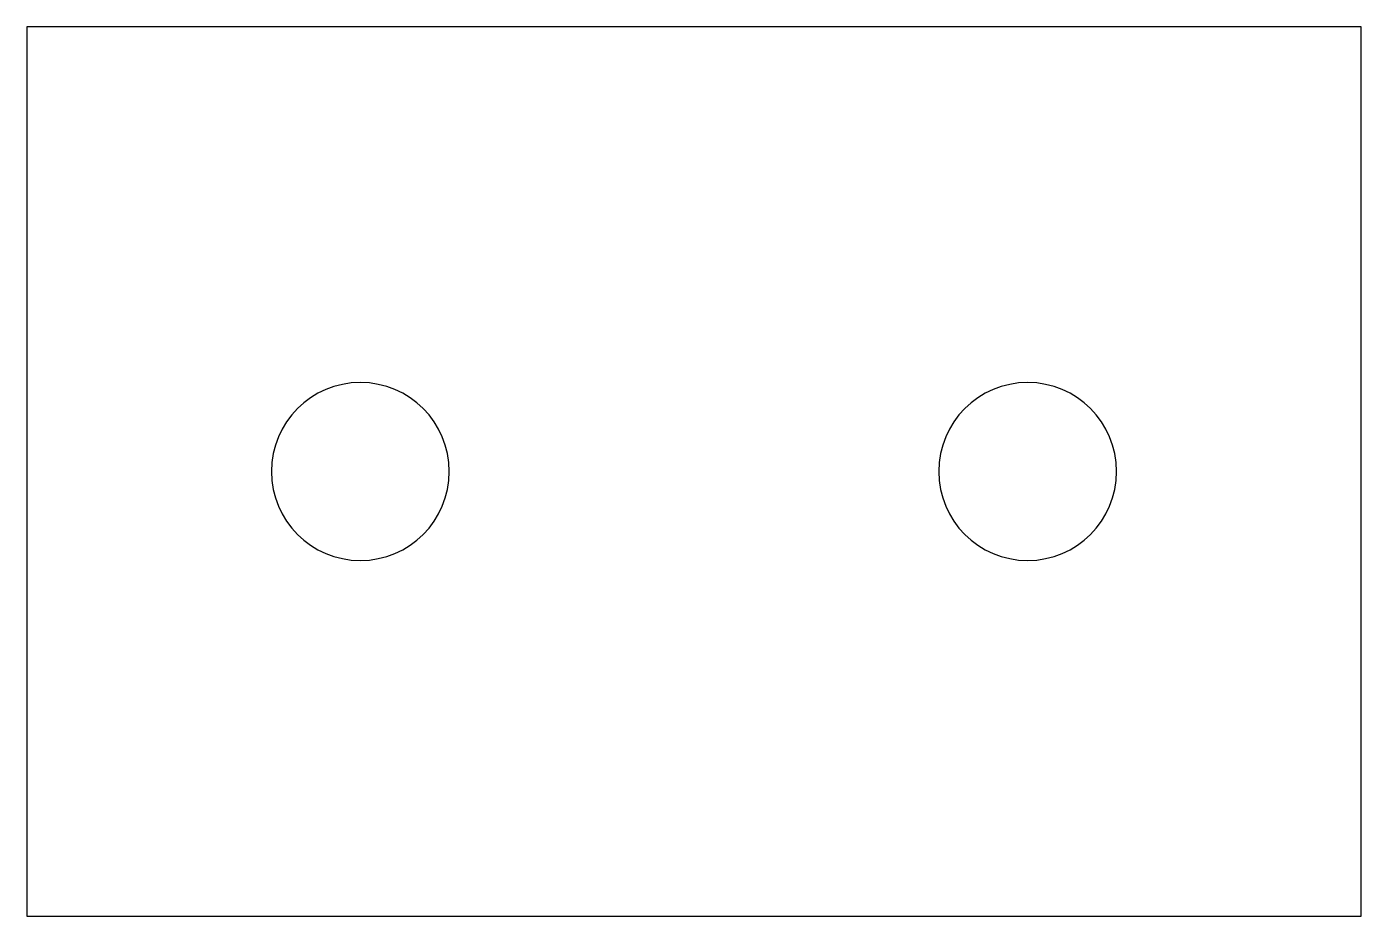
# Model space of a CAD drawing. Extents: x 0 to 60, y 0 to 40.
import ezdxf

# ---------------------------------------------------------------- set-up
doc = ezdxf.new("R2010")
doc.units = 0
doc.layers.add('HOLES', color=5, linetype='CONTINUOUS')
doc.layers.add('PROFILE', color=7, linetype='CONTINUOUS')

msp = doc.modelspace()

# ---------------------------------------------------------------- linework, layer by layer
at = {"layer": 'HOLES'}
for points in [[(19, 20, 1), (11, 20, 1)], [(49, 20, 1), (41, 20, 1)]]:
    msp.add_lwpolyline(points, format="xyb", close=True, dxfattribs=at)
at = {"layer": 'PROFILE'}
msp.add_lwpolyline([(0, 0), (60, 0), (60, 40), (0, 40)], close=True, dxfattribs=at)

doc.saveas('drawing.dxf')
